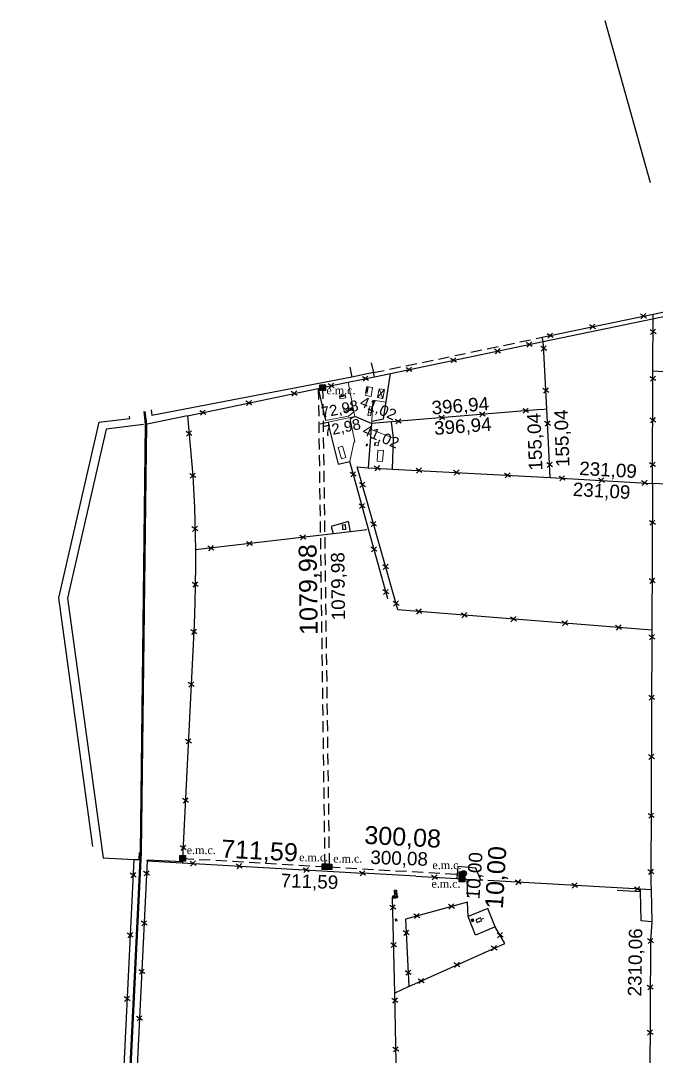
# Model space of a CAD drawing. Header units: feet. Extents: x 1554 to 7460, y 4629 to 11811.
# Drawn here: x 1603.9 to 1747.3, y 5896.5 to 6129.9 of the extents above; entities that cross this region are included whole.
import ezdxf

# ---------------------------------------------------------------- set-up
doc = ezdxf.new("R2010")
doc.units = ezdxf.units.FT
doc.header["$MEASUREMENT"] = 0
doc.header["$PDMODE"] = 34
doc.header["$PDSIZE"] = 20
doc.linetypes.add('DASHED2', pattern=[0.375, 0.25, -0.125])
doc.layers.get('0').update_dxf_attribs({"linetype": 'CONTINUOUS'})
doc.layers.get('Defpoints').update_dxf_attribs({"linetype": 'CONTINUOUS'})
for name, color, linetype in [('Alambrado', 1, 'CONTINUOUS'), ('Edificaciòn', 1, 'CONTINUOUS'), ('MEDICION', 2, 'CONTINUOUS'), ('Riel', 2, 'CONTINUOUS'), ('Subdivision', 5, 'CONTINUOUS'), ('Tanques', 140, 'CONTINUOUS')]:
    doc.layers.add(name, color=color, linetype=linetype)
doc.styles.add('ARIAL', font='arial.ttf')
doc.styles.add('Time New Roman', font='times.ttf')
doc.dimstyles.new('Mensura_chico', dxfattribs={"dimtxt": 0.5, "dimasz": 2.5, "dimexe": 1.25, "dimexo": 0.625, "dimgap": 0.01, "dimtad": 1, "dimzin": 1, "dimtxsty": 'ARIAL', "dimblk": 'NONE', "dimcen": 2.5, "dimse1": 1, "dimse2": 1, "dimsd1": 1, "dimsd2": 1, "dimclrt": 256, "dimaunit": 1, "dimadec": 3, "dimazin": 0, "dimtfac": 1, "dimtmove": 0, "dimatfit": 3, "dimfxl": 1, "dimarcsym": 0})

# ---------------------------------------------------------------- blocks, each defined once
blk = doc.blocks.new('*D12')
at = {"layer": 'Defpoints', "color": 0, "transparency": 16777216}
for p in [(1957.03, 6117.72, 99.95), (2055.51, 6068.13), (1606.91, 5422.52, 99.86)]:
    blk.add_point(p, dxfattribs=at)
at = {"layer": 'Subdivision', "transparency": 16777216, "insert": (1880.17, 5720.67), "char_height": 0.5, "attachment_point": 5, "rotation": 63.2688, "style": 'ARIAL'}
blk.add_mtext('778,39', dxfattribs=at)
blk = doc.blocks.new('_None')

msp = doc.modelspace()

# ---------------------------------------------------------------- hatches: boundary and pattern name
h = msp.add_hatch()
h.set_pattern_fill('ANSI31', color=1, scale=0.025, angle=90, style=0)
h.set_pattern_definition([(135, (1185.7237, 6004.39755), (-0.056126601, -0.056126601), [])])
h.paths.add_polyline_path([(1671.421, 6047.849), (1671.421, 6046.589), (1672.652, 6046.589), (1672.652, 6047.849)])
h = msp.add_hatch()
h.set_pattern_fill('ANSI31', color=1, scale=0.025, angle=90, style=0)
h.set_pattern_definition([(135, (1154.12995, 5898.25052), (-0.056126601, -0.056126601), [])])
h.paths.add_polyline_path([(1639.828, 5941.702), (1639.828, 5940.442), (1641.058, 5940.442), (1641.058, 5941.702)])
h = msp.add_hatch()
h.set_pattern_fill('ANSI31', color=1, scale=0.025, angle=90, style=0)
h.set_pattern_definition([(135, (1186.207715, 5896.4053), (-0.056126601, -0.056126601), [])])
h.paths.add_polyline_path([(1671.906, 5939.857), (1671.906, 5938.596), (1673.136, 5938.596), (1673.136, 5939.857)])
h = msp.add_hatch()
h.set_pattern_fill('ANSI31', color=1, scale=0.025, angle=90, style=0)
h.set_pattern_definition([(135, (1187.206064, 5896.34787), (-0.056126601, -0.056126601), [])])
h.paths.add_polyline_path([(1672.904, 5939.8), (1672.904, 5938.539), (1674.134, 5938.539), (1674.134, 5939.8)])
h = msp.add_hatch()
h.set_pattern_fill('ANSI31', color=1, scale=0.025, angle=90, style=0)
h.set_pattern_definition([(135, (1217.164756, 5894.62454), (-0.056126601, -0.056126601), [])])
h.paths.add_polyline_path([(1702.863, 5938.076), (1702.863, 5936.816), (1704.093, 5936.816), (1704.093, 5938.076)])
h = msp.add_hatch()
h.set_pattern_fill('ANSI31', color=1, scale=0.025, angle=90, style=0)
h.set_pattern_definition([(135, (1217.17617, 5893.62461), (-0.056126601, -0.056126601), [])])
h.paths.add_polyline_path([(1702.874, 5937.076), (1702.874, 5935.816), (1704.104, 5935.816), (1704.104, 5937.076)])

# ---------------------------------------------------------------- linework, layer by layer
at = {"color": 1}
for p, q in [((1746.023, 6093.407, 99.861), (1735.824, 6129.938, 99.861)), ((1745.102, 6062.888, 199.938), (1743.761, 6063.76, 199.938)), ((1744.979, 6063.907, 199.938), (1743.884, 6062.741, 199.938)), ((1733.584, 6060.487, 199.938), (1732.242, 6061.358, 199.938)), ((1733.46, 6061.506, 199.938), (1732.365, 6060.339, 199.938)), ((1724.044, 6058.498, 199.938), (1722.703, 6059.369, 199.938)), ((1723.921, 6059.517, 199.938), (1722.826, 6058.35, 199.938)), ((1747.276, 6059.346, 199.816), (1745.934, 6060.218, 199.816)), ((1747.152, 6060.365, 199.816), (1746.057, 6059.199, 199.816)), ((1719.346, 6056.495, 199.722), (1718.004, 6057.366, 199.722)), ((1719.223, 6057.514, 199.722), (1718.128, 6056.347, 199.722)), ((1722.485, 6056.623, 199.8), (1721.39, 6055.456, 199.8)), ((1712.173, 6054.998, 199.722), (1710.831, 6055.869, 199.722)), ((1712.05, 6056.017, 199.722), (1710.955, 6054.85, 199.722)), ((1722.609, 6055.604, 199.8), (1721.267, 6056.475, 199.8)), ((1692.077, 6051.847, 199.722), (1690.982, 6050.681, 199.722)), ((1702.224, 6052.921, 199.722), (1700.882, 6053.792, 199.722)), ((1702.101, 6053.94, 199.722), (1701.006, 6052.773, 199.722)), ((1682.373, 6048.793, 199.691), (1681.031, 6049.664, 199.691)), ((1682.25, 6049.812, 199.691), (1681.155, 6048.645, 199.691)), ((1692.2, 6050.828, 199.722), (1690.859, 6051.7, 199.722)), ((1747.254, 6048.797, 199.729), (1745.913, 6049.668, 199.729)), ((1747.131, 6049.816, 199.729), (1746.036, 6048.649, 199.729)), ((1674.637, 6047.184, 199.691), (1673.295, 6048.055, 199.691)), ((1674.513, 6048.203, 199.691), (1673.418, 6047.036, 199.691)), ((1722.965, 6047.169, 199.674), (1721.87, 6046.002, 199.674)), ((1666.299, 6045.444, 199.691), (1664.957, 6046.315, 199.691)), ((1666.175, 6046.463, 199.691), (1665.08, 6045.296, 199.691)), ((1723.089, 6046.15, 199.674), (1721.747, 6047.021, 199.674)), ((1656.07, 6043.303, 199.691), (1654.728, 6044.175, 199.691)), ((1655.946, 6044.322, 199.691), (1654.851, 6043.155, 199.691)), ((1718.403, 6042.59, 199.618), (1717.308, 6041.423, 199.618)), ((1645.67, 6041.127, 199.691), (1644.328, 6041.998, 199.691)), ((1645.546, 6042.146, 199.691), (1644.451, 6040.979, 199.691)), ((1689.654, 6040.212, 199.618), (1688.559, 6039.045, 199.618)), ((1699.595, 6040.005, 199.618), (1698.253, 6040.876, 199.618)), ((1699.472, 6041.024, 199.618), (1698.377, 6039.857, 199.618)), ((1708.751, 6040.762, 199.618), (1707.409, 6041.633, 199.618)), ((1708.627, 6041.781, 199.618), (1707.533, 6040.614, 199.618)), ((1718.527, 6041.571, 199.618), (1717.185, 6042.442, 199.618)), ((1747.217, 6039.428, 199.729), (1745.875, 6040.299, 199.729)), ((1747.094, 6040.447, 199.729), (1745.999, 6039.28, 199.729)), ((1689.777, 6039.193, 199.618), (1688.435, 6040.064, 199.618)), ((1723.467, 6038.707, 199.613), (1722.125, 6039.578, 199.613)), ((1723.343, 6039.726, 199.613), (1722.248, 6038.559, 199.613)), ((1642.547, 6036.441, 199.691), (1641.206, 6037.312, 199.691)), ((1642.424, 6037.46, 199.691), (1641.329, 6036.293, 199.691)), ((1685.023, 6028.607, 199.907), (1683.681, 6029.478, 199.907)), ((1684.9, 6029.626, 199.907), (1683.805, 6028.459, 199.907)), ((1694.449, 6028.097, 199.907), (1693.107, 6028.969, 199.907)), ((1694.325, 6029.117, 199.907), (1693.231, 6027.95, 199.907)), ((1702.944, 6027.634, 199.907), (1701.602, 6028.506, 199.907)), ((1702.821, 6028.653, 199.907), (1701.726, 6027.487, 199.907)), ((1723.94, 6029.383, 199.598), (1722.598, 6030.254, 199.598)), ((1723.817, 6030.402, 199.598), (1722.722, 6029.235, 199.598)), ((1747.177, 6029.408, 199.729), (1745.835, 6030.28, 199.729)), ((1747.054, 6030.428, 199.729), (1745.959, 6029.261, 199.729)), ((1643.383, 6026.921, 199.691), (1642.041, 6027.793, 199.691)), ((1643.259, 6027.941, 199.691), (1642.164, 6026.774, 199.691)), ((1679.612, 6027.232, 199.899), (1678.27, 6028.103, 199.899)), ((1679.489, 6028.251, 199.899), (1678.394, 6027.084, 199.899)), ((1714.454, 6027.007, 199.907), (1713.112, 6027.878, 199.907)), ((1714.33, 6028.026, 199.907), (1713.236, 6026.859, 199.907)), ((1726.759, 6026.333, 199.691), (1725.417, 6027.204, 199.691)), ((1726.635, 6027.352, 199.691), (1725.541, 6026.185, 199.691)), ((1735.624, 6025.84, 199.691), (1734.282, 6026.711, 199.691)), ((1735.5, 6026.859, 199.691), (1734.405, 6025.692, 199.691)), ((1745.376, 6025.297, 199.691), (1744.034, 6026.168, 199.691)), ((1745.252, 6026.316, 199.691), (1744.157, 6025.149, 199.691)), ((1681.672, 6024.863, 199.904), (1680.331, 6025.734, 199.904)), ((1681.549, 6025.882, 199.904), (1680.454, 6024.715, 199.904)), ((1681.589, 6020.081, 199.901), (1680.247, 6020.953, 199.901)), ((1681.466, 6021.1, 199.901), (1680.371, 6019.934, 199.901)), ((1684.178, 6016.041, 199.899), (1682.836, 6016.913, 199.899)), ((1684.055, 6017.06, 199.899), (1682.96, 6015.894, 199.899)), ((1747.125, 6016.342, 199.497), (1745.783, 6017.214, 199.497)), ((1747.001, 6017.361, 199.497), (1745.906, 6016.195, 199.497)), ((1643.883, 6014.946, 199.691), (1642.541, 6015.817, 199.691)), ((1643.76, 6015.965, 199.691), (1642.665, 6014.798, 199.691)), ((1656.168, 6011.601, 199.875), (1654.826, 6012.472, 199.875)), ((1656.045, 6012.62, 199.875), (1654.95, 6011.453, 199.875)), ((1668.253, 6013.02, 199.879), (1666.912, 6013.891, 199.879)), ((1668.13, 6014.039, 199.879), (1667.035, 6012.872, 199.879)), ((1647.482, 6010.58, 199.873), (1646.14, 6011.452, 199.873)), ((1647.359, 6011.599, 199.873), (1646.264, 6010.433, 199.873)), ((1684.287, 6010.337, 199.901), (1682.945, 6011.209, 199.901)), ((1684.163, 6011.356, 199.901), (1683.069, 6010.19, 199.901)), ((1686.935, 6006.359, 199.748), (1685.593, 6007.231, 199.748)), ((1686.811, 6007.378, 199.748), (1685.716, 6006.212, 199.748)), ((1643.954, 6002.373, 199.691), (1642.612, 6003.245, 199.691)), ((1643.83, 6003.392, 199.691), (1642.735, 6002.225, 199.691)), ((1747.072, 6003.203, 199.497), (1745.73, 6004.074, 199.497)), ((1746.949, 6004.222, 199.497), (1745.854, 6003.055, 199.497)), ((1686.954, 6000.718, 199.898), (1685.613, 6001.59, 199.898)), ((1686.831, 6001.737, 199.898), (1685.736, 6000.571, 199.898)), ((1689.28, 5998.125, 199.619), (1687.938, 5998.996, 199.619)), ((1689.156, 5999.144, 199.619), (1688.061, 5997.977, 199.619)), ((1694.401, 5996.3, 199.596), (1693.059, 5997.172, 199.596)), ((1694.277, 5997.319, 199.596), (1693.183, 5996.153, 199.596)), ((1704.679, 5995.478, 199.596), (1703.337, 5996.349, 199.596)), ((1704.556, 5996.497, 199.596), (1703.461, 5995.33, 199.596)), ((1715.762, 5994.59, 199.596), (1714.42, 5995.462, 199.596)), ((1715.639, 5995.609, 199.596), (1714.544, 5994.443, 199.596)), ((1727.391, 5993.659, 199.596), (1726.049, 5994.531, 199.596)), ((1727.268, 5994.678, 199.596), (1726.173, 5993.512, 199.596)), ((1739.47, 5992.692, 199.596), (1738.129, 5993.564, 199.596)), ((1739.347, 5993.711, 199.596), (1738.252, 5992.545, 199.596)), ((1643.652, 5991.714, 199.687), (1642.31, 5992.585, 199.687)), ((1643.528, 5992.733, 199.687), (1642.433, 5991.566, 199.687)), ((1747.021, 5990.501, 199.497), (1745.679, 5991.373, 199.497)), ((1746.897, 5991.52, 199.497), (1745.802, 5990.354, 199.497)), ((1643.062, 5979.844, 199.66), (1641.72, 5980.715, 199.66)), ((1642.938, 5980.863, 199.66), (1641.844, 5979.696, 199.66)), ((1746.961, 5976.892, 199.497), (1745.619, 5977.764, 199.497)), ((1746.838, 5977.911, 199.497), (1745.743, 5976.745, 199.497)), ((1642.426, 5967.04, 199.632), (1641.084, 5967.911, 199.632)), ((1642.302, 5968.059, 199.632), (1641.207, 5966.892, 199.632)), ((1746.903, 5963.553, 199.497), (1745.561, 5964.425, 199.497)), ((1746.779, 5964.572, 199.497), (1745.684, 5963.405, 199.497)), ((1641.763, 5953.695, 199.602), (1640.421, 5954.567, 199.602)), ((1641.639, 5954.715, 199.602), (1640.544, 5953.548, 199.602)), ((1746.845, 5950.26, 199.497), (1745.503, 5951.131, 199.497)), ((1746.721, 5951.279, 199.497), (1745.626, 5950.112, 199.497)), ((1641.232, 5943.011, 199.578), (1639.89, 5943.882, 199.578)), ((1641.108, 5944.03, 199.578), (1640.014, 5942.863, 199.578)), ((1643.466, 5939.498, 199.573), (1642.124, 5940.369, 199.573)), ((1643.343, 5940.517, 199.573), (1642.248, 5939.35, 199.573)), ((1653.864, 5938.894, 199.573), (1652.522, 5939.765, 199.573)), ((1653.74, 5939.913, 199.573), (1652.645, 5938.746, 199.573)), ((1629.943, 5936.851, 199.784), (1628.601, 5937.722, 199.784)), ((1629.819, 5937.87, 199.784), (1628.725, 5936.703, 199.784)), ((1632.979, 5937.265, 199.574), (1631.638, 5938.136, 199.574)), ((1632.856, 5938.284, 199.574), (1631.761, 5937.117, 199.574)), ((1668.981, 5938.015, 199.573), (1667.639, 5938.887, 199.573)), ((1668.857, 5939.034, 199.573), (1667.762, 5937.867, 199.573)), ((1681.689, 5937.277, 199.573), (1680.348, 5938.148, 199.573)), ((1681.566, 5938.296, 199.573), (1680.471, 5937.129, 199.573)), ((1746.789, 5937.599, 199.497), (1745.447, 5938.471, 199.497)), ((1746.666, 5938.618, 199.497), (1745.571, 5937.451, 199.497)), ((1697.971, 5936.368, 199.624), (1696.629, 5937.239, 199.624)), ((1697.847, 5937.387, 199.624), (1696.752, 5936.22, 199.624)), ((1716.835, 5935.267, 199.714), (1715.493, 5936.139, 199.714)), ((1716.711, 5936.286, 199.714), (1715.617, 5935.12, 199.714)), ((1729.59, 5934.539, 199.714), (1728.248, 5935.411, 199.714)), ((1729.466, 5935.558, 199.714), (1728.371, 5934.391, 199.714)), ((1743.731, 5933.732, 199.714), (1742.389, 5934.603, 199.714)), ((1743.607, 5934.751, 199.714), (1742.512, 5933.584, 199.714)), ((1688.543, 5929.598, 199.87), (1687.201, 5930.47, 199.87)), ((1688.419, 5930.617, 199.87), (1687.324, 5929.45, 199.87)), ((1701.77, 5929.799, 199.841), (1700.428, 5930.67, 199.841)), ((1701.647, 5930.818, 199.841), (1700.552, 5929.651, 199.841)), ((1693.962, 5927.653, 199.841), (1692.62, 5928.524, 199.841)), ((1693.839, 5928.672, 199.841), (1692.744, 5927.505, 199.841)), ((1632.427, 5926.015, 199.578), (1631.085, 5926.887, 199.578)), ((1632.304, 5927.035, 199.578), (1631.209, 5925.868, 199.578)), ((1629.276, 5923.332, 199.781), (1627.934, 5924.204, 199.781)), ((1629.153, 5924.351, 199.781), (1628.058, 5923.185, 199.781)), ((1691.565, 5923.854, 199.841), (1690.223, 5924.725, 199.841)), ((1691.441, 5924.873, 199.841), (1690.346, 5923.706, 199.841)), ((1712.745, 5923.333, 199.824), (1711.403, 5924.205, 199.824)), ((1712.622, 5924.352, 199.824), (1711.527, 5923.186, 199.824)), ((1688.731, 5921.101, 199.846), (1687.389, 5921.972, 199.846)), ((1688.607, 5922.12, 199.846), (1687.512, 5920.953, 199.846)), ((1711.391, 5920.387, 199.82), (1710.049, 5921.259, 199.82)), ((1711.268, 5921.407, 199.82), (1710.173, 5920.24, 199.82)), ((1746.699, 5922.032, 199.497), (1745.357, 5922.904, 199.497)), ((1746.576, 5923.051, 199.497), (1745.481, 5921.885, 199.497)), ((1703.015, 5916.623, 199.829), (1701.673, 5917.494, 199.829)), ((1702.891, 5917.642, 199.829), (1701.796, 5916.475, 199.829)), ((1631.891, 5915.09, 199.582), (1630.549, 5915.961, 199.582)), ((1631.767, 5916.109, 199.582), (1630.672, 5914.942, 199.582)), ((1692.029, 5914.875, 199.841), (1690.687, 5915.746, 199.841)), ((1691.905, 5915.894, 199.841), (1690.81, 5914.727, 199.841)), ((1694.939, 5912.993, 199.838), (1693.597, 5913.864, 199.838)), ((1694.816, 5914.012, 199.838), (1693.721, 5912.845, 199.838)), ((1746.653, 5911.557, 199.497), (1745.311, 5912.428, 199.497)), ((1746.529, 5912.576, 199.497), (1745.434, 5911.409, 199.497)), ((1628.568, 5908.97, 199.778), (1627.226, 5909.842, 199.778)), ((1628.444, 5909.99, 199.778), (1627.349, 5908.823, 199.778)), ((1689.004, 5908.606, 199.812), (1687.662, 5909.478, 199.812)), ((1688.88, 5909.625, 199.812), (1687.786, 5908.458, 199.812)), ((1631.376, 5904.593, 199.586), (1630.034, 5905.465, 199.586)), ((1631.252, 5905.612, 199.586), (1630.157, 5904.446, 199.586)), ((1746.484, 5902.424, 199.497), (1745.389, 5901.257, 199.497)), ((1746.607, 5901.405, 199.497), (1745.265, 5902.276, 199.497)), ((1689.226, 5897.59, 199.785), (1687.884, 5898.461, 199.785)), ((1689.103, 5898.609, 199.785), (1688.008, 5897.442, 199.785))]:
    msp.add_line(p, q, dxfattribs=at)
at = {"color": 2}
for points, elevation in [([(1671.421, 6047.849), (1672.652, 6047.849), (1672.652, 6046.589), (1671.421, 6046.589)], 199.691), ([(1639.828, 5941.702), (1641.058, 5941.702), (1641.058, 5940.442), (1639.828, 5940.442)], 199.573), ([(1671.906, 5939.857), (1673.136, 5939.857), (1673.136, 5938.596), (1671.906, 5938.596)], 199.446), ([(1672.904, 5939.8), (1674.134, 5939.8), (1674.134, 5938.539), (1672.904, 5938.539)], 199.327), ([(1702.863, 5938.076), (1704.093, 5938.076), (1704.093, 5936.816), (1702.863, 5936.816)], 199.324), ([(1702.874, 5937.076), (1704.104, 5937.076), (1704.104, 5935.816), (1702.874, 5935.816)], 199.324)]:
    msp.add_lwpolyline(points, close=True, dxfattribs=dict(at, elevation=elevation))
at = {"layer": 'Alambrado'}
for p, q in [((1746.611, 6063.778, 199.938), (1776.522, 6070.023, 199.938)), ((1721.601, 6058.564, 199.938), (1746.611, 6063.778, 199.938)), ((1746.591, 6051.011, 199.816), (1746.611, 6063.778, 199.816)), ((1721.802, 6057.583, 199.938), (1721.601, 6058.564, 199.938)), ((1721.903, 6056.73, 199.809), (1721.802, 6057.583, 199.809)), ((1722.63, 6042.401, 199.618), (1721.903, 6056.73, 199.809)), ((1678.157, 6051.818, 199.922), (1678.631, 6049.567, 199.922)), ((1683.018, 6052.841, 199.907), (1683.492, 6050.591, 199.907)), ((1678.631, 6049.567, 199.922), (1633.476, 6040.911, 199.922)), ((1683.492, 6050.591, 199.922), (1678.631, 6049.567, 199.922)), ((1683.748, 6049.669, 199.907), (1683.492, 6050.591, 199.907)), ((1685.795, 6040.142, 199.939), (1687.376, 6050.397, 199.939)), ((1746.489, 6025.633, 199.729), (1746.591, 6051.011, 199.729)), ((1746.591, 6051.011, 199.729), (1801.643, 6047.482, 199.729)), ((1671.058, 6047.015, 199.691), (1672.037, 6047.22, 199.691)), ((1671.058, 6047.015, 199.935), (1672.688, 6039.768, 199.935)), ((1621.545, 6039.435, 199.889), (1628.502, 6040.282, 199.919)), ((1628.502, 6040.282, 199.919), (1628.428, 6040.805, 199.916)), ((1641.529, 6040.837, 199.907), (1632.431, 6038.977, 199.93)), ((1633.315, 6042.208, 199.897), (1633.476, 6040.911, 199.898)), ((1683.104, 6039.659, 199.939), (1685.795, 6040.142, 199.939)), ((1621.545, 6039.435, 199.889), (1612.446, 5999.841, 199.834)), ((1623.16, 6037.859, 199.915), (1614.439, 5999.768, 199.838)), ((1631.6, 6038.877, 199.928), (1623.16, 6037.859, 199.915)), ((1671.458, 6039.065, 199.924), (1672.147, 6039.216, 199.664)), ((1673.274, 6039.45, 199.924), (1673.481, 6038.11, 199.924)), ((1673.481, 6038.11, 199.924), (1675.508, 6029.95, 199.924)), ((1683.07, 6039.14, 199.835), (1682.337, 6029.15, 199.835)), ((1688.06, 6035.849, 199.898), (1687.607, 6039.504, 199.898)), ((1687.837, 6028.857, 199.898), (1688.06, 6035.849, 199.898)), ((1675.508, 6029.95, 199.924), (1678.138, 6030.573, 199.924)), ((1682.367, 6015.278, 199.903), (1678.138, 6030.573, 199.898)), ((1683.507, 6016.477, 199.899), (1679.859, 6029.32, 199.907)), ((1679.859, 6029.32, 199.907), (1682.337, 6029.15, 199.907)), ((1682.337, 6029.15, 199.907), (1687.837, 6028.857, 199.907)), ((1687.837, 6028.857, 199.907), (1723.416, 6026.917, 199.907)), ((1792.003, 6023.045, 199.729), (1746.489, 6025.633, 199.729)), ((1677.893, 6016.994, 199.879), (1673.993, 6015.899, 199.872)), ((1678.33, 6014.718, 199.882), (1677.893, 6016.994, 199.879)), ((1678.33, 6014.718, 199.882), (1643.33, 6010.607, 199.872)), ((1673.993, 6015.899, 199.872), (1674.447, 6014.262, 199.908)), ((1682.036, 6015.158, 199.886), (1678.33, 6014.718, 199.882)), ((1686.716, 5999.596, 199.898), (1682.367, 6015.278, 199.903)), ((1689.021, 5997.113, 199.596), (1683.507, 6016.477, 199.899)), ((1612.446, 5999.841, 199.834), (1620.11, 5943.742, 199.824)), ((1614.439, 5999.768, 199.838), (1622.468, 5941.18, 199.805)), ((1746.357, 5992.523, 199.596), (1689.021, 5997.113, 199.596)), ((1630.592, 5940.792, 199.792), (1630.669, 5942.435, 199.808)), ((1629.445, 5940.793, 199.784), (1603.888, 5422.699, 199.684)), ((1622.468, 5941.18, 199.805), (1629.445, 5940.793, 199.784)), ((1629.445, 5940.793, 199.784), (1630.592, 5940.792, 199.792)), ((1640.405, 5940.302, 199.691), (1632.455, 5940.677, 199.691)), ((1640.443, 5941.072, 199.573), (1640.405, 5940.302, 199.573)), ((1640.405, 5940.302, 199.573), (1640.407, 5940.073, 199.573)), ((1702.557, 5939.217, 199.826), (1702.319, 5936.523, 199.814)), ((1706.615, 5938.856, 199.817), (1702.557, 5939.217, 199.826)), ((1707.765, 5936.173, 199.86), (1706.615, 5938.856, 199.817)), ((1703.489, 5936.446, 199.324), (1704.577, 5936.374, 199.818)), ((1704.577, 5936.374, 199.818), (1707.765, 5936.173, 199.86)), ((1704.577, 5936.374, 199.818), (1704.697, 5932.41, 199.855)), ((1708.218, 5936.146, 199.86), (1707.765, 5936.173, 199.86)), ((1743.789, 5934.126, 199.714), (1709.349, 5936.092, 199.714)), ((1746.107, 5935.455, 199.714), (1746.212, 5933.965, 199.714)), ((1738.537, 5933.94, 199.77), (1743.777, 5933.604, 199.77)), ((1743.777, 5933.604, 199.714), (1743.789, 5934.126, 199.714)), ((1743.916, 5926.964, 199.714), (1743.777, 5933.604, 199.714)), ((1746.212, 5933.965, 199.714), (1743.789, 5934.126, 199.714)), ((1688.299, 5910.718, 199.816), (1687.82, 5932.355, 199.877)), ((1704.726, 5931.231, 199.841), (1690.734, 5927.386, 199.84)), ((1704.853, 5927.942, 199.822), (1704.726, 5931.231, 199.841)), ((1709.287, 5929.778, 199.809), (1704.853, 5927.942, 199.822)), ((1710.98, 5925.615, 199.831), (1709.287, 5929.778, 199.809)), ((1690.734, 5927.386, 199.84), (1691.519, 5912.193, 199.841)), ((1706.546, 5923.788, 199.832), (1704.853, 5927.942, 199.822)), ((1746.355, 5926.785, 199.714), (1743.916, 5926.964, 199.714)), ((1710.98, 5925.615, 199.831), (1706.546, 5923.788, 199.832)), ((1713.168, 5921.923, 199.817), (1710.98, 5925.615, 199.831)), ((1691.519, 5912.193, 199.841), (1713.168, 5921.923, 199.817)), ((1691.519, 5912.193, 199.841), (1688.299, 5910.718, 199.816)), ((1689.158, 5868.151, 199.714), (1688.299, 5910.718, 199.816))]:
    msp.add_line(p, q, dxfattribs=at)
at = {"layer": 'Alambrado', "color": 1, "linetype": 'DASHED2', "ltscale": 10}
msp.add_line((1683.492, 6050.591, 199.907), (1721.601, 6058.564, 199.938), dxfattribs=at)
at = {"layer": 'Alambrado', "lineweight": 0}
for p, q in [((1677.818, 6048.41, 199.907), (1679.073, 6041.724, 199.907)), ((1683.394, 6044.354, 199.907), (1683.104, 6039.659, 199.939)), ((1686.375, 6043.903, 199.907), (1683.394, 6044.354, 199.907)), ((1677.904, 6040.76, 199.907), (1672.688, 6039.768, 199.935)), ((1679.073, 6041.724, 199.907), (1677.904, 6040.76, 199.907)), ((1678.138, 6040.482, 199.907), (1679.286, 6034.961, 199.907)), ((1678.844, 6040.486, 199.907), (1678.213, 6040.12, 199.907)), ((1679.32, 6040.614, 199.907), (1678.844, 6040.486, 199.907)), ((1679.286, 6040.725, 199.907), (1679.073, 6041.724, 199.907)), ((1679.286, 6040.725, 199.907), (1679.32, 6040.614, 199.907)), ((1688.06, 6035.849, 199.903), (1682.968, 6037.805, 199.907)), ((1683.104, 6039.659, 199.939), (1683.07, 6039.14, 199.93)), ((1679.06, 6034.866, 199.907), (1678.138, 6030.573, 199.898)), ((1679.286, 6034.961, 199.907), (1679.06, 6034.866, 199.907))]:
    msp.add_line(p, q, dxfattribs=at)
at = {"layer": 'Alambrado', "color": 1}
msp.add_line((1632.448, 5940.535, 199.573), (1632.455, 5940.677, 199.691), dxfattribs=at)
at = {"layer": 'Edificaciòn', "lineweight": 0}
for p, q in [((1681.973, 6047.445, 199.907), (1681.734, 6046.025, 199.907)), ((1681.734, 6046.025, 199.907), (1682.302, 6047.39, 199.907)), ((1682.302, 6047.39, 199.907), (1681.973, 6047.445, 199.907)), ((1681.973, 6047.445, 199.907), (1682.064, 6045.969, 199.907)), ((1682.064, 6045.969, 199.907), (1682.302, 6047.39, 199.907)), ((1683.302, 6047.22, 199.907), (1682.302, 6047.39, 199.907)), ((1683.302, 6047.22, 199.907), (1682.969, 6045.238, 199.907)), ((1675.806, 6045.33, 199.907), (1677.115, 6045.594, 199.907)), ((1675.806, 6045.33, 199.907), (1677.162, 6045.364, 199.907)), ((1675.806, 6045.33, 199.907), (1675.944, 6044.654, 199.907)), ((1675.853, 6045.1, 199.907), (1677.115, 6045.594, 199.907)), ((1675.853, 6045.1, 199.907), (1677.162, 6045.364, 199.907)), ((1675.944, 6044.654, 199.907), (1677.253, 6044.918, 199.907)), ((1677.253, 6044.918, 199.907), (1677.114, 6045.594, 199.907)), ((1681.727, 6045.448, 199.907), (1681.823, 6046.01, 199.907)), ((1682.969, 6045.238, 199.907), (1681.727, 6045.448, 199.907)), ((1682.064, 6045.969, 199.907), (1681.734, 6046.025, 199.907)), ((1684.794, 6046.957, 199.907), (1684.454, 6044.976, 199.907)), ((1684.454, 6044.976, 199.907), (1685.967, 6046.755, 199.907)), ((1684.454, 6044.976, 199.907), (1685.626, 6044.774, 199.907)), ((1684.794, 6046.957, 199.907), (1685.626, 6044.774, 199.907)), ((1685.967, 6046.755, 199.907), (1684.794, 6046.957, 199.907)), ((1685.626, 6044.774, 199.907), (1685.967, 6046.755, 199.907)), ((1676.808, 6042.33, 199.907), (1678.813, 6042.649, 199.907)), ((1678.813, 6042.649, 199.907), (1677.342, 6041.919, 199.907)), ((1678.813, 6042.649, 199.907), (1678.902, 6042.167, 199.907)), ((1682.525, 6042.54, 199.907), (1682.261, 6040.956, 199.907)), ((1682.594, 6042.528, 199.907), (1682.525, 6042.54, 199.907)), ((1682.662, 6042.937, 199.907), (1682.594, 6042.528, 199.907)), ((1683.205, 6042.847, 199.907), (1682.662, 6042.937, 199.907)), ((1682.873, 6040.854, 199.907), (1683.205, 6042.847, 199.907)), ((1676.808, 6042.33, 199.907), (1676.897, 6041.848, 199.907)), ((1676.897, 6041.848, 199.907), (1678.902, 6042.167, 199.907)), ((1677.253, 6042.401, 199.907), (1677.342, 6041.919, 199.907)), ((1677.253, 6042.401, 199.907), (1678.902, 6042.168, 199.907)), ((1682.261, 6040.956, 199.907), (1682.873, 6040.854, 199.907)), ((1682.996, 6041.594, 199.907), (1682.385, 6041.696, 199.907)), ((1676.519, 6034.034, 199.907), (1675.542, 6033.741, 199.907)), ((1675.542, 6033.741, 199.907), (1676.309, 6031.184, 199.907)), ((1677.286, 6031.477, 199.907), (1676.519, 6034.034, 199.907)), ((1681.906, 6034.468, 199.907), (1681.885, 6034.103, 199.907)), ((1681.885, 6034.103, 199.907), (1682.11, 6034.091, 199.907)), ((1682.131, 6034.455, 199.907), (1681.906, 6034.468, 199.907)), ((1682.11, 6034.091, 199.907), (1682.131, 6034.455, 199.907)), ((1683.758, 6034.134, 199.907), (1683.807, 6034.817, 199.907)), ((1684.601, 6034.073, 199.907), (1683.758, 6034.134, 199.907)), ((1683.962, 6034.806, 199.907), (1683.784, 6034.488, 199.907)), ((1683.784, 6034.488, 199.907), (1683.938, 6034.477, 199.907)), ((1683.807, 6034.817, 199.907), (1683.938, 6034.477, 199.907)), ((1683.807, 6034.817, 199.907), (1684.65, 6034.757, 199.907)), ((1683.938, 6034.477, 199.907), (1683.962, 6034.806, 199.907)), ((1684.65, 6034.757, 199.907), (1684.601, 6034.073, 199.907)), ((1676.309, 6031.184, 199.907), (1677.286, 6031.477, 199.907)), ((1684.497, 6033.106, 199.907), (1684.318, 6030.652, 199.907)), ((1685.758, 6033.013, 199.907), (1684.497, 6033.106, 199.907)), ((1685.58, 6030.56, 199.907), (1685.758, 6033.013, 199.907)), ((1684.318, 6030.652, 199.907), (1685.58, 6030.56, 199.907))]:
    msp.add_line(p, q, dxfattribs=at)
at = {"layer": 'Edificaciòn'}
for p, q in [((1676.542, 6016.307, 189.708), (1677.09, 6016.352, 189.708)), ((1676.655, 6015.148, 189.708), (1676.542, 6016.307, 189.708)), ((1677.203, 6015.192, 189.708), (1676.655, 6015.148, 189.708)), ((1677.09, 6016.352, 189.708), (1677.203, 6015.192, 189.708)), ((1688.246, 5933.899, 189.708), (1688.735, 5933.926, 189.708)), ((1688.246, 5933.899, 189.708), (1688.828, 5932.198, 189.708)), ((1688.313, 5932.651, 189.708), (1688.246, 5933.899, 189.708)), ((1688.735, 5933.926, 189.708), (1688.569, 5932.184, 189.708)), ((1688.735, 5933.926, 189.708), (1688.806, 5932.609, 189.708)), ((1687.874, 5932.627, 189.708), (1688.313, 5932.651, 189.708)), ((1688.569, 5932.184, 189.708), (1687.874, 5932.627, 189.708)), ((1687.904, 5932.058, 189.708), (1687.874, 5932.627, 189.708)), ((1688.313, 5932.651, 189.708), (1687.904, 5932.058, 189.708)), ((1688.573, 5932.094, 189.708), (1687.904, 5932.058, 189.708)), ((1688.828, 5932.198, 189.708), (1688.569, 5932.184, 189.708)), ((1688.569, 5932.184, 189.708), (1688.573, 5932.094, 189.708)), ((1688.806, 5932.609, 189.708), (1688.931, 5932.616, 189.708)), ((1688.945, 5932.357, 189.708), (1688.82, 5932.35, 189.708)), ((1688.82, 5932.35, 189.708), (1688.828, 5932.198, 189.708)), ((1688.931, 5932.616, 189.708), (1688.945, 5932.357, 189.708)), ((1688.758, 5927.373, 189.708), (1688.431, 5927.301, 189.708)), ((1688.431, 5927.301, 189.708), (1688.501, 5926.979, 189.708)), ((1688.501, 5926.979, 189.708), (1688.829, 5927.05, 189.708)), ((1688.829, 5927.05, 189.708), (1688.758, 5927.373, 189.708)), ((1705.604, 5927.283, 199.843), (1705.915, 5927.415, 199.84)), ((1706.114, 5926.886, 199.841), (1705.604, 5927.283, 199.843)), ((1705.803, 5926.754, 199.844), (1705.604, 5927.283, 199.843)), ((1705.915, 5927.415, 199.84), (1705.803, 5926.754, 199.844)), ((1706.114, 5926.886, 199.841), (1705.803, 5926.754, 199.844)), ((1705.915, 5927.415, 199.84), (1706.114, 5926.886, 199.841)), ((1707.695, 5927.676, 189.708), (1706.609, 5927.215, 189.708)), ((1706.609, 5927.215, 189.708), (1706.875, 5926.589, 189.708)), ((1706.875, 5926.589, 189.708), (1707.962, 5927.05, 189.708)), ((1707.962, 5927.05, 189.708), (1707.695, 5927.676, 189.708))]:
    msp.add_line(p, q, dxfattribs=at)
at = {"layer": 'Edificaciòn', "lineweight": 0}
msp.add_circle((1676.29, 6045.639, 199.907), 0.0425, dxfattribs=at)
at = {"layer": 'Edificaciòn'}
msp.add_circle((1708.197, 5927.466, 189.708), 0.05, dxfattribs=at)
at = {"layer": 'Riel'}
for p, q in [((1632.082, 6038.962, 199.957), (1631.759, 6041.798, 199.948)), ((1631.937, 6041.808, 199.95), (1632.258, 6038.966, 199.957)), ((1630.933, 5942.414, 199.848), (1632.082, 6038.962, 199.957)), ((1632.258, 6038.966, 199.957), (1631.106, 5942.394, 199.846)), ((1605.289, 5421.87, 199.774), (1630.933, 5942.414, 199.848)), ((1631.106, 5942.394, 199.846), (1605.463, 5421.846, 199.773))]:
    msp.add_line(p, q, dxfattribs=at)
at = {"layer": 'Subdivision'}
for p, q in [((1721.802, 6057.583, 199.722), (1814.501, 6076.909, 199.722)), ((1687.376, 6050.397, 199.722), (1721.802, 6057.583, 199.722)), ((1679.656, 6048.788, 199.691), (1683.748, 6049.669, 199.691)), ((1683.748, 6049.669, 199.722), (1687.376, 6050.397, 199.722)), ((1672.037, 6047.219, 199.691), (1678.863, 6048.637, 199.691)), ((1678.863, 6048.637, 199.691), (1679.656, 6048.788, 199.691)), ((1672.778, 6039.369, 199.718), (1672.782, 6039.354, 199.718)), ((1632.448, 5940.535, 199.573), (1616.661, 5618.963, 199.691)), ((1632.448, 5940.535, 199.573), (1681.019, 5937.712, 199.573)), ((1693.066, 5937.04, 199.645), (1681.019, 5937.712, 199.573)), ((1703.489, 5936.446, 199.324), (1703.478, 5937.446, 199.324)), ((1693.066, 5937.04, 199.645), (1702.319, 5936.523, 199.598)), ((1702.319, 5936.523, 199.598), (1703.489, 5936.446, 199.324))]:
    msp.add_line(p, q, dxfattribs=at)
at = {"layer": 'Subdivision', "linetype": 'DASHED2', "ltscale": 10}
for p, q in [((1672.037, 6047.219, 199.691), (1673.519, 5939.169, 199.327)), ((1673.519, 5939.169, 199.442), (1703.478, 5937.446, 199.324))]:
    msp.add_line(p, q, dxfattribs=at)
at = {"layer": 'Subdivision', "color": 2}
for p, q in [((1641.529, 6040.837, 199.691), (1671.058, 6047.015, 199.691)), ((1641.529, 6040.837, 199.691), (1642.712, 6027.357, 199.691)), ((1642.712, 6027.357, 199.691), (1643.094, 6020.156, 199.691)), ((1643.094, 6020.156, 199.691), (1643.33, 6010.607, 199.691)), ((1643.33, 6010.607, 199.691), (1643.341, 6006.982, 199.691)), ((1643.341, 6006.982, 199.691), (1643.225, 5998.636, 199.691)), ((1643.225, 5998.636, 199.691), (1643.067, 5993.879, 199.691)), ((1643.067, 5993.879, 199.691), (1640.443, 5941.072, 199.573))]:
    msp.add_line(p, q, dxfattribs=at)
at = {"layer": 'Subdivision', "color": 2, "linetype": 'DASHED2', "ltscale": 10}
for p, q in [((1671.058, 6047.015, 199.718), (1672.521, 5939.227, 199.442)), ((1640.443, 5941.072, 199.573), (1672.521, 5939.227, 199.446))]:
    msp.add_line(p, q, dxfattribs=at)
at = {"layer": 'Subdivision', "color": 3, "lineweight": 0}
msp.add_line((1673.274, 6039.45, 199.707), (1679.286, 6040.725, 199.691), dxfattribs=at)
at = {"layer": 'Subdivision', "color": 3}
for p, q in [((1683.07, 6039.14, 199.713), (1679.286, 6040.725, 199.691)), ((1721.389, 6042.299, 199.618), (1687.607, 6039.504, 199.618)), ((1721.389, 6042.299, 199.618), (1722.63, 6042.401, 199.618)), ((1723.416, 6026.917, 199.593), (1722.63, 6042.401, 199.618)), ((1672.147, 6039.216, 199.707), (1672.782, 6039.354, 199.707)), ((1672.782, 6039.354, 199.707), (1673.274, 6039.45, 199.707)), ((1687.607, 6039.504, 199.618), (1683.07, 6039.14, 199.618)), ((1723.416, 6026.917, 199.691), (1746.489, 6025.633, 199.691)), ((1746.489, 6025.633, 199.497), (1746.357, 5992.523, 199.497)), ((1746.357, 5992.523, 199.497), (1746.107, 5935.455, 199.497)), ((1746.107, 5935.455, 199.497), (1746.212, 5933.965, 199.497)), ((1746.212, 5933.965, 199.497), (1746.355, 5926.785, 199.497)), ((1746.355, 5926.785, 199.497), (1746.028, 5922.468, 199.497)), ((1746.028, 5922.468, 199.497), (1745.795, 5870.282, 199.497))]:
    msp.add_line(p, q, dxfattribs=at)
at = {"layer": 'Tanques'}
msp.add_circle((1703.845, 5937.645, 199.919), 0.65, dxfattribs=at)

# ---------------------------------------------------------------- texts
at = {"color": 1, "style": 'Time New Roman'}
for p in [(1672.892, 6045.732, 100.105), (1641.35, 5942.05, 99.988), (1666.736, 5940.421, 199.446), (1674.426, 5940.147, 99.742), (1696.805, 5938.663, 99.738), (1696.598, 5934.463, 99.738)]:
    msp.add_text('e.m.c.', height=1.8, dxfattribs=at).set_placement(p)
at = {"layer": 'MEDICION', "color": 2, "attachment_point": 1, "style": 'ARIAL'}
for s, insert, char_height, width, rotation in [('41,02', (1681.174, 6045.367, 179.667), 2.4309, 6.38299, 336.81043), ('396,94', (1696.514, 6044.176, 99.861), 3.0386, 7.97874, 4.38021), ('72,98', (1671.481, 6042.726, 99.861), 2.4309, 6.38299, 11.80786), ('72,98', (1671.988, 6038.541, 20.055), 2.4309, 6.38299, 11.80786), ('396,94', (1697.084, 6039.561, 99.861), 3.0386, 7.97874, 4.38021), ('155,04', (1718.61, 6028.456, 99.861), 3.0386, 7.97874, 91.99305), ('155,04', (1724.725, 6029.257, 99.861), 3.0386, 7.97874, 91.99305), ('41,02', (1681.801, 6038.994, 179.667), 2.4309, 6.38299, 336.81043), ('231,09', (1730.06, 6030.569, 99.933), 3.0386, 7.97874, 356.84778), ('231,09', (1728.605, 6025.844, 99.933), 3.0386, 7.97874, 356.84778), ('1079,98', (1674.065, 5994.741, 99.861), 3.0386, 7.97874, 90.60397), ('300,08', (1682.874, 5942.876, 99.861), 3.0386, 7.97874, 358.02676), ('10,00', (1704.403, 5931.98, 199.714), 3.0386, 7.97874, 86.22311), ('711,59', (1662.635, 5937.644, 99.861), 3.0386, 7.97874, 358.02676), ('2310,06', (1740.907, 5909.992, 99.861), 3.0386, 7.97874, 89.04003)]:
    msp.add_mtext(s, dxfattribs=dict(at, insert=insert, char_height=char_height, width=width, rotation=rotation))
at = {"layer": 'MEDICION', "color": 3, "char_height": 4.0514, "width": 7.97874, "attachment_point": 1, "style": 'ARIAL'}
for s, insert, rotation in [('1079,98', (1666.866, 5991.431, 199.573), 90.74045), ('300,08', (1681.567, 5948.417, 199.573), 357.0027), ('711,59', (1649.259, 5945.318, 199.573), 357.0027), ('10,00', (1708.668, 5929.811, 199.573), 86.77247)]:
    msp.add_mtext(s, dxfattribs=dict(at, insert=insert, rotation=rotation))

# ---------------------------------------------------------------- dimensions: what is measured, and where the dimension line sits
at = {"layer": 'Subdivision', "color": 1}
dim = msp.add_aligned_dim(p1=(1606.911, 5422.524, 199.716), p2=(1957.035, 6117.724, 199.81), distance=-110.258, dimstyle='Mensura_chico', dxfattribs=at)
dim.commit()
dim.dimension.update_dxf_attribs({"geometry": '*D12', "text_midpoint": (1880.17, 5720.669, 99.861)})

doc.saveas('drawing.dxf')
